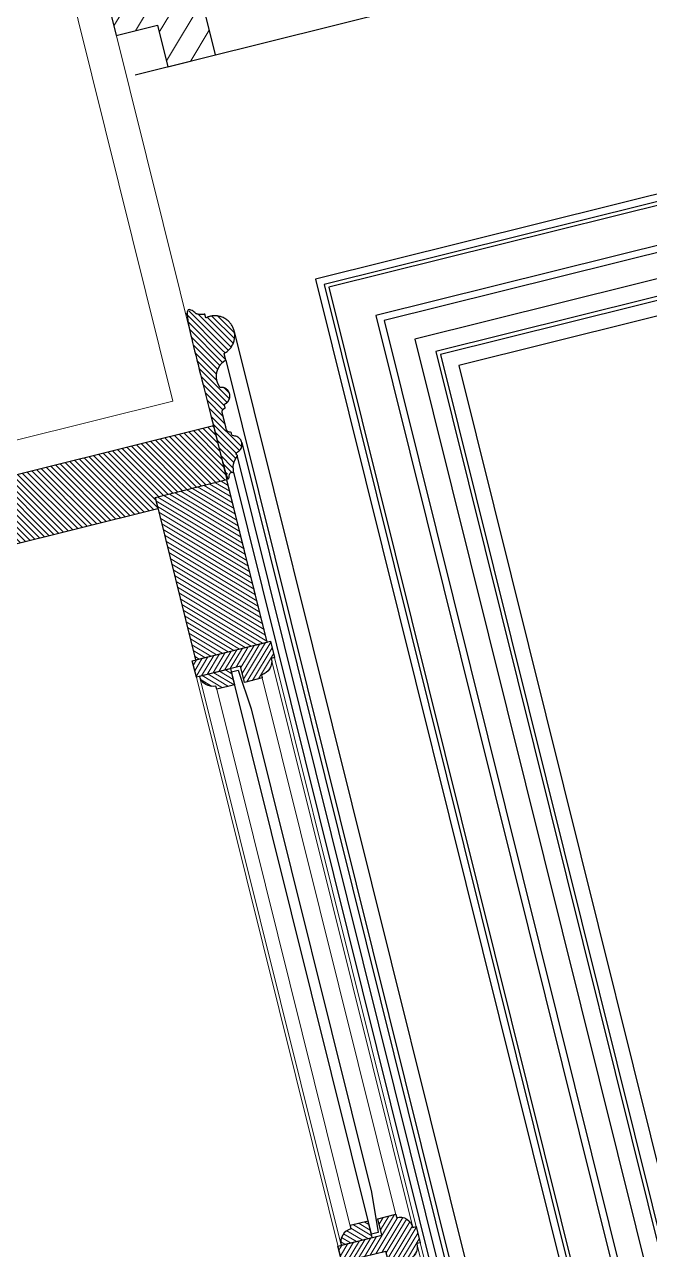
# Model space of a CAD drawing. Header units: inches. Extents: x 122939 to 389145, y 29603 to 529479.
# Drawn here: x 350154 to 350526, y 510553 to 511283 of the extents above; entities that cross this region are included whole.
import ezdxf

# ---------------------------------------------------------------- set-up
doc = ezdxf.new("R2010")
doc.units = ezdxf.units.IN
doc.header["$MEASUREMENT"] = 0
doc.layers.add('GRC', color=41, linetype='Continuous', lineweight=0)
doc.layers.add('GRC Hatch', color=253, linetype='Continuous', lineweight=0)
doc.layers.add('gypsum', color=31, linetype='Continuous')
pattern_1 = [(135, (-7074.547, -759.3316), (-1.76776695, -1.76776695), [])]

# ---------------------------------------------------------------- blocks, each defined once
blk = doc.blocks.new('ceil003')
at = {"layer": 'GRC Hatch'}
h = blk.add_hatch(dxfattribs=at)
h.set_pattern_fill('ANSI31', color=256, scale=100, angle=-13.97142)
h.set_pattern_definition([(45, (-113572.45, -29017.02), (-8.8388348, 8.8388348), [])])
edge = h.paths.add_edge_path()
edge.add_line((-1965.72, -355.27), (-1965.72, -330))
edge.add_line((-1965.72, -330), (-2154.83, -330))
edge.add_line((-2154.83, -330), (-2154.83, -544.56))
edge.add_line((-2154.83, -544.56), (-2129.56, -544.56))
edge.add_line((-2129.56, -544.56), (-2129.56, -570))
edge.add_line((-2129.56, -570), (-2100.34, -570))
edge.add_line((-2100.34, -570), (-2100.34, -544.43))
edge.add_line((-2100.34, -544.43), (-2081.09, -544.43))
edge.add_line((-2081.09, -544.43), (-2081.21, -527.8))
edge.add_arc((-2078.6, -485.6), 42.28, -93.53773, -12.21565)
edge.add_arc((-1990.42, -506.45), 48.34, 137.15627, 165.74523, ccw=False)
edge.add_arc((-1994.73, -503.52), 43.2, 87.94483, 136.11599, ccw=False)
edge.add_line((-1993.19, -460.36), (-1993.08, -441.67))
edge.add_arc((-1990.31, -402), 39.77, -93.98657, -0.80743)
edge.add_arc((-1927.52, -402.8), 23.03, 150.24248, 179.38094, ccw=False)
edge.add_arc((-1934.97, -399.3), 14.83, 87.1296, 147.69483, ccw=False)
edge.add_line((-1934.23, -384.49), (-1934.23, -355.27))
edge.add_line((-1934.23, -355.27), (-1965.72, -355.27))
at = {"layer": 'gypsum', "elevation": 0}
blk.add_lwpolyline([(-1965.72, -355.27), (-1965.72, -330), (-2154.83, -330), (-2154.83, -544.56), (-2129.56, -544.56), (-2129.56, -570), (-2100.34, -570), (-2100.34, -544.43), (-2081.09, -544.43), (-2081.21, -527.8, 0.370517), (-2037.28, -494.55, -0.125394), (-2025.87, -473.58, -0.213337), (-1993.19, -460.36), (-1993.08, -441.67, 0.43056), (-1950.54, -402.56, -0.12783), (-1947.51, -391.38, -0.270594), (-1934.23, -384.49), (-1934.23, -355.27)], format="xyb", close=True, dxfattribs=at)
blk = doc.blocks.new('A$Cbb0e4884')
at = {"lineweight": 0}
h = blk.add_hatch(dxfattribs=at)
h.set_pattern_fill('ANSI31', color=8, scale=20, angle=90)
h.set_pattern_definition(pattern_1)
edge = h.paths.add_edge_path()
edge.add_line((15, 2567), (15, 2467))
edge.add_line((15, 2467), (59, 2467))
edge.add_line((59, 2467), (59, 2566.56))
edge.add_line((59, 2566.56), (15, 2566.56))
h = blk.add_hatch(dxfattribs=at)
h.set_pattern_fill('ANSI31', color=8, scale=20)
h.set_pattern_definition([(45, (-7074.547, -759.3316), (-1.76776695, 1.76776695), [])])
h.paths.add_polyline_path([(51, 2447), (51, 2449, 0.414214), (59, 2457), (61, 2457), (61, 2467), (13, 2467), (13, 2457), (40, 2457), (40, 2447)])
h = blk.add_hatch(dxfattribs=at)
h.set_pattern_fill('ANSI31', color=8, scale=20, angle=90)
h.set_pattern_definition(pattern_1)
h.paths.add_polyline_path([(34, 2447), (34, 2457), (15, 2457, 0.414214), (23, 2449), (23, 2447)])
h = blk.add_hatch(dxfattribs=at)
h.set_pattern_fill('ANSI31', color=8, scale=20)
h.set_pattern_definition([(45, (-6827.047, -870.9916), (-1.76776695, 1.76776695), [])])
edge = h.paths.add_edge_path()
edge.add_line((13, 2097.84), (40, 2097.84))
edge.add_line((40, 2097.84), (40, 2087.84))
edge.add_line((40, 2087.84), (51, 2087.84))
edge.add_line((51, 2087.84), (51, 2089.84))
edge.add_arc((51, 2097.84), 8, 270, 360)
edge.add_line((59, 2097.84), (61, 2097.84))
edge.add_line((61, 2097.84), (61, 2107.84))
edge.add_line((61, 2107.84), (59, 2107.84))
edge.add_arc((51, 2107.84), 8, 360, 450)
edge.add_line((51, 2115.84), (51, 2117.84))
edge.add_line((51, 2117.84), (40, 2117.84))
edge.add_line((40, 2117.84), (40, 2107.84))
edge.add_line((40, 2107.84), (13, 2107.84))
edge.add_line((13, 2107.84), (13, 2097.84))
h = blk.add_hatch(dxfattribs=at)
h.set_pattern_fill('ANSI31', color=8, scale=20, angle=90)
h.set_pattern_definition([(135, (-6827.047, -870.9916), (-1.76776695, -1.76776695), [])])
edge = h.paths.add_edge_path()
edge.add_line((15, 2107.84), (34, 2107.84))
edge.add_line((34, 2107.84), (34, 2117.84))
edge.add_line((34, 2117.84), (23, 2117.84))
edge.add_line((23, 2117.84), (23, 2115.84))
edge.add_arc((23, 2107.84), 8, 450, 540)
at = {"color": 8, "lineweight": 0}
for p, q in [((13, 312.04), (13, 2457, 0)), ((15, 2457, 0), (15, 2107.84, 0)), ((59, 2457, 0), (59, 2107.84, 0)), ((61, 312.04), (61, 2457, 0)), ((23, 2447, 0), (23, 2115.84, 0)), ((51, 2447, 0), (51, 2115.84, 0)), ((59, 2097.84, 0), (59, 1748.68))]:
    blk.add_line(p, q, dxfattribs=at)
at = {"color": 8, "lineweight": -2, "elevation": 0}
blk.add_lwpolyline([(15, 2567), (15, 2467), (59, 2467), (59, 2566.56), (15, 2566.56)], dxfattribs=at)
for points in [[(13, 2457), (13, 2467), (61, 2467), (61, 2457), (59, 2457, -0.414214), (51, 2449), (51, 2447), (40, 2447), (40, 2457), (13, 2457)], [(15, 2457), (34, 2457), (34, 2447), (23, 2447), (23, 2449, -0.414214), (15, 2457, 1)], [(15, 2107.84), (34, 2107.84), (34, 2117.84), (23, 2117.84), (23, 2115.84, 0.414214), (15, 2107.84, -1)]]:
    blk.add_lwpolyline(points, format="xyb", dxfattribs=at)
at = {"color": 8, "elevation": 0}
blk.add_lwpolyline([(40.17, 2134.09), (38.17, 2109.84), (34.17, 2109.84), (34.17, 2455), (38.17, 2455), (40.17, 2430.75)], close=True, dxfattribs=at)
at = {"color": 8, "lineweight": -2, "elevation": 0}
blk.add_lwpolyline([(13, 2107.84), (40, 2107.84), (40, 2117.84), (51, 2117.84), (51, 2115.84, -0.414214), (59, 2107.84), (61, 2107.84), (61, 2097.84), (59, 2097.84, -0.414214), (51, 2089.84), (51, 2087.84), (40, 2087.84), (40, 2097.84), (13, 2097.84)], format="xyb", close=True, dxfattribs=at)

msp = doc.modelspace()

# ---------------------------------------------------------------- hatches: boundary and pattern name
at = {"lineweight": 0}
h = msp.add_hatch(dxfattribs=at)
h.set_pattern_fill('ANSI31', color=8, scale=20, angle=90)
h.set_pattern_definition([(135, (-766.9477, -5029.3828), (-1.767766953, -1.767766953), [])])
edge = h.paths.add_edge_path()
edge.add_line((350278.25, 511016.039), (350273.538, 511014.867))
edge.add_line((350273.538, 511014.867), (350249.395, 511111.908))
edge.add_line((350249.395, 511111.908), (350253.846, 511113.016))
edge.add_line((350253.846, 511113.016), (350253.873, 511112.913))
edge.add_line((350253.873, 511112.913), (350253.905, 511112.811))
edge.add_line((350253.905, 511112.811), (350253.94, 511112.71))
edge.add_line((350253.94, 511112.71), (350253.979, 511112.611))
edge.add_line((350253.979, 511112.611), (350254.022, 511112.512))
edge.add_line((350254.022, 511112.512), (350254.068, 511112.415))
edge.add_line((350254.068, 511112.415), (350254.118, 511112.319))
edge.add_line((350254.118, 511112.319), (350254.172, 511112.225))
edge.add_line((350254.172, 511112.225), (350254.229, 511112.132))
edge.add_line((350254.229, 511112.132), (350254.29, 511112.04))
edge.add_line((350254.29, 511112.04), (350254.355, 511111.95))
edge.add_line((350254.355, 511111.95), (350254.423, 511111.862))
edge.add_line((350254.423, 511111.862), (350254.494, 511111.775))
edge.add_line((350254.494, 511111.775), (350254.569, 511111.69))
edge.add_line((350254.569, 511111.69), (350254.647, 511111.607))
edge.add_line((350254.647, 511111.607), (350254.729, 511111.525))
edge.add_line((350254.729, 511111.525), (350254.814, 511111.445))
edge.add_line((350254.814, 511111.445), (350254.902, 511111.368))
edge.add_line((350254.902, 511111.368), (350254.994, 511111.292))
edge.add_line((350254.994, 511111.292), (350255.088, 511111.218))
edge.add_line((350255.088, 511111.218), (350255.186, 511111.146))
edge.add_line((350255.186, 511111.146), (350255.286, 511111.076))
edge.add_line((350255.286, 511111.076), (350255.39, 511111.009))
edge.add_line((350255.39, 511111.009), (350255.496, 511110.943))
edge.add_line((350255.496, 511110.943), (350255.605, 511110.88))
edge.add_line((350255.605, 511110.88), (350255.717, 511110.819))
edge.add_line((350255.717, 511110.819), (350255.832, 511110.76))
edge.add_line((350255.832, 511110.76), (350255.949, 511110.704))
edge.add_line((350255.949, 511110.704), (350256.069, 511110.65))
edge.add_line((350256.069, 511110.65), (350256.191, 511110.598))
edge.add_line((350256.191, 511110.598), (350256.316, 511110.549))
edge.add_line((350256.316, 511110.549), (350256.443, 511110.502))
edge.add_line((350256.443, 511110.502), (350256.573, 511110.457))
edge.add_line((350256.573, 511110.457), (350256.704, 511110.415))
edge.add_line((350256.704, 511110.415), (350256.838, 511110.376))
edge.add_line((350256.838, 511110.376), (350256.973, 511110.339))
edge.add_line((350256.973, 511110.339), (350257.111, 511110.305))
edge.add_line((350257.111, 511110.305), (350257.25, 511110.273))
edge.add_line((350257.25, 511110.273), (350257.391, 511110.244))
edge.add_line((350257.391, 511110.244), (350257.534, 511110.217))
edge.add_line((350257.534, 511110.217), (350257.679, 511110.193))
edge.add_line((350257.679, 511110.193), (350257.825, 511110.172))
edge.add_line((350257.825, 511110.172), (350257.972, 511110.154))
edge.add_line((350257.972, 511110.154), (350258.121, 511110.138))
edge.add_line((350258.121, 511110.138), (350258.271, 511110.125))
edge.add_line((350258.271, 511110.125), (350258.422, 511110.114))
edge.add_line((350258.422, 511110.114), (350258.574, 511110.106))
edge.add_line((350258.574, 511110.106), (350258.727, 511110.101))
edge.add_line((350258.727, 511110.101), (350258.881, 511110.099))
edge.add_line((350258.881, 511110.099), (350259.036, 511110.099))
edge.add_line((350259.036, 511110.099), (350259.192, 511110.102))
edge.add_line((350259.192, 511110.102), (350259.348, 511110.108))
edge.add_line((350259.348, 511110.108), (350259.504, 511110.116))
edge.add_line((350259.504, 511110.116), (350259.661, 511110.127))
edge.add_line((350259.661, 511110.127), (350259.819, 511110.141))
edge.add_line((350259.819, 511110.141), (350259.976, 511110.157))
edge.add_line((350259.976, 511110.157), (350260.134, 511110.177))
edge.add_line((350260.134, 511110.177), (350260.292, 511110.198))
edge.add_line((350260.292, 511110.198), (350260.449, 511110.223))
edge.add_line((350260.449, 511110.223), (350260.607, 511110.25))
edge.add_line((350260.607, 511110.25), (350260.764, 511110.28))
edge.add_line((350260.764, 511110.28), (350260.921, 511110.312))
edge.add_line((350260.921, 511110.312), (350261.077, 511110.347))
edge.add_line((350261.077, 511110.347), (350261.233, 511110.384))
edge.add_line((350261.233, 511110.384), (350261.794, 511108.129))
edge.add_arc((350267.13, 511097.516), 11.879, -62.082604, 116.687628, ccw=False)
edge.add_line((350272.691, 511087.019), (350273.683, 511083.034))
edge.add_arc((350279.29, 511073.357), 11.184, 120.087182, 216.426083)
edge.add_arc((350271.001, 511061.612), 5.153, 290.015519, 457.927092, ccw=False)
edge.add_line((350272.765, 511056.77), (350273.339, 511054.462))
edge.add_line((350273.339, 511054.462), (350273.144, 511054.405))
edge.add_line((350273.144, 511054.405), (350272.951, 511054.329))
edge.add_line((350272.951, 511054.329), (350272.765, 511054.237))
edge.add_line((350272.765, 511054.237), (350272.586, 511054.127))
edge.add_line((350272.586, 511054.127), (350272.417, 511054.003))
edge.add_line((350272.417, 511054.003), (350272.26, 511053.864))
edge.add_line((350272.26, 511053.864), (350272.116, 511053.712))
edge.add_line((350272.116, 511053.712), (350271.988, 511053.55))
edge.add_line((350271.988, 511053.55), (350271.876, 511053.38))
edge.add_line((350271.876, 511053.38), (350271.778, 511053.202))
edge.add_line((350271.778, 511053.202), (350271.696, 511053.012))
edge.add_line((350271.696, 511053.012), (350271.629, 511052.815))
edge.add_line((350271.629, 511052.815), (350271.58, 511052.611))
edge.add_line((350271.58, 511052.611), (350271.549, 511052.403))
edge.add_line((350271.549, 511052.403), (350271.536, 511052.194))
edge.add_line((350271.536, 511052.194), (350271.542, 511051.985))
edge.add_line((350271.542, 511051.985), (350271.565, 511051.78))
edge.add_line((350271.565, 511051.78), (350271.606, 511051.581))
edge.add_line((350271.606, 511051.581), (350274.016, 511041.895))
edge.add_line((350274.016, 511041.895), (350274.073, 511041.7))
edge.add_line((350274.073, 511041.7), (350274.148, 511041.507))
edge.add_line((350274.148, 511041.507), (350274.241, 511041.321))
edge.add_line((350274.241, 511041.321), (350274.35, 511041.142))
edge.add_line((350274.35, 511041.142), (350274.475, 511040.973))
edge.add_line((350274.475, 511040.973), (350274.614, 511040.816))
edge.add_line((350274.614, 511040.816), (350274.766, 511040.672))
edge.add_line((350274.766, 511040.672), (350274.927, 511040.544))
edge.add_line((350274.927, 511040.544), (350275.097, 511040.432))
edge.add_line((350275.097, 511040.432), (350275.276, 511040.334))
edge.add_line((350275.276, 511040.334), (350275.465, 511040.251))
edge.add_line((350275.465, 511040.251), (350275.663, 511040.185))
edge.add_line((350275.663, 511040.185), (350275.867, 511040.135))
edge.add_line((350275.867, 511040.135), (350276.075, 511040.104))
edge.add_line((350276.075, 511040.104), (350276.284, 511040.092))
edge.add_line((350276.284, 511040.092), (350276.492, 511040.097))
edge.add_line((350276.492, 511040.097), (350276.697, 511040.121))
edge.add_line((350276.697, 511040.121), (350276.897, 511040.162))
edge.add_line((350276.897, 511040.162), (350277.471, 511037.854))
edge.add_line((350277.471, 511037.854), (350277.772, 511037.887))
edge.add_line((350277.772, 511037.887), (350278.081, 511037.903))
edge.add_line((350278.081, 511037.903), (350278.397, 511037.899))
edge.add_line((350278.397, 511037.899), (350278.717, 511037.876))
edge.add_line((350278.717, 511037.876), (350279.04, 511037.832))
edge.add_line((350279.04, 511037.832), (350279.364, 511037.766))
edge.add_line((350279.364, 511037.766), (350279.686, 511037.679))
edge.add_line((350279.686, 511037.679), (350280.006, 511037.57))
edge.add_line((350280.006, 511037.57), (350280.32, 511037.439))
edge.add_line((350280.32, 511037.439), (350280.627, 511037.287))
edge.add_line((350280.627, 511037.287), (350280.923, 511037.114))
edge.add_line((350280.923, 511037.114), (350281.208, 511036.921))
edge.add_line((350281.208, 511036.921), (350281.479, 511036.711))
edge.add_line((350281.479, 511036.711), (350281.735, 511036.483))
edge.add_line((350281.735, 511036.483), (350281.973, 511036.24))
edge.add_line((350281.973, 511036.24), (350282.194, 511035.984))
edge.add_line((350282.194, 511035.984), (350282.395, 511035.717))
edge.add_line((350282.395, 511035.717), (350282.577, 511035.441))
edge.add_line((350282.577, 511035.441), (350282.738, 511035.158))
edge.add_line((350282.738, 511035.158), (350282.879, 511034.87))
edge.add_line((350282.879, 511034.87), (350283, 511034.578))
edge.add_line((350283, 511034.578), (350283.101, 511034.286))
edge.add_line((350283.101, 511034.286), (350283.183, 511033.994))
edge.add_line((350283.183, 511033.994), (350283.247, 511033.698))
edge.add_line((350283.247, 511033.698), (350283.295, 511033.393))
edge.add_line((350283.295, 511033.393), (350283.325, 511033.079))
edge.add_line((350283.325, 511033.079), (350283.335, 511032.758))
edge.add_line((350283.335, 511032.758), (350283.325, 511032.432))
edge.add_line((350283.325, 511032.432), (350283.294, 511032.103))
edge.add_line((350283.294, 511032.103), (350283.242, 511031.773))
edge.add_line((350283.242, 511031.773), (350283.167, 511031.444))
edge.add_line((350283.167, 511031.444), (350283.07, 511031.117))
edge.add_line((350283.07, 511031.117), (350282.951, 511030.797))
edge.add_line((350282.951, 511030.797), (350282.81, 511030.483))
edge.add_line((350282.81, 511030.483), (350282.648, 511030.18))
edge.add_line((350282.648, 511030.18), (350282.467, 511029.888))
edge.add_line((350282.467, 511029.888), (350282.268, 511029.61))
edge.add_line((350282.268, 511029.61), (350282.052, 511029.347))
edge.add_line((350282.052, 511029.347), (350281.821, 511029.101))
edge.add_line((350281.821, 511029.101), (350281.576, 511028.873))
edge.add_line((350281.576, 511028.873), (350281.321, 511028.663))
edge.add_line((350281.321, 511028.663), (350281.056, 511028.473))
edge.add_line((350281.056, 511028.473), (350280.784, 511028.302))
edge.add_line((350280.784, 511028.302), (350280.507, 511028.151))
edge.add_line((350280.507, 511028.151), (350280.227, 511028.02))
edge.add_line((350280.227, 511028.02), (350279.946, 511027.908))
edge.add_line((350279.946, 511027.908), (350280.52, 511025.601))
edge.add_line((350280.52, 511025.601), (350280.153, 511025.15))
edge.add_line((350280.153, 511025.15), (350279.807, 511024.674))
edge.add_line((350279.807, 511024.674), (350279.484, 511024.174))
edge.add_line((350279.484, 511024.174), (350279.187, 511023.653))
edge.add_line((350279.187, 511023.653), (350278.919, 511023.111))
edge.add_line((350278.919, 511023.111), (350278.679, 511022.553))
edge.add_line((350278.679, 511022.553), (350278.472, 511021.979))
edge.add_line((350278.472, 511021.979), (350278.297, 511021.393))
edge.add_line((350278.297, 511021.393), (350278.155, 511020.797))
edge.add_line((350278.155, 511020.797), (350278.048, 511020.195))
edge.add_line((350278.048, 511020.195), (350277.976, 511019.589))
edge.add_line((350277.976, 511019.589), (350277.939, 511018.982))
edge.add_line((350277.939, 511018.982), (350277.936, 511018.378))
edge.add_line((350277.936, 511018.378), (350277.966, 511017.779))
edge.add_line((350277.966, 511017.779), (350278.03, 511017.188))
edge.add_line((350278.03, 511017.188), (350278.125, 511016.607))
edge.add_line((350278.125, 511016.607), (350278.25, 511016.039))
h = msp.add_hatch(dxfattribs=at)
h.set_pattern_fill('ANSI31', color=8, scale=20, angle=90)
h.set_pattern_definition([(135, (-810.5832, -5040.2526), (-1.767766953, -1.767766953), [])])
h.paths.add_polyline_path([(350266.284, 511043.978), (350274.32, 511011.681), (350231.621, 511001.058), (350233.243, 510994.539), (349809.566, 510889.114), (349799.909, 510927.93)])

# ---------------------------------------------------------------- linework, layer by layer
at = {"layer": 'gypsum'}
for p, q in [((350278.745, 511100.004, -0.002), (350894.054, 508626.882, -0.005)), ((350273.682, 511083.034, -0.002), (350885.31, 508624.706, -0.007)), ((350283.183, 511033.994, -0.002), (350861.144, 508710.728, -0.006)), ((350280.521, 511025.602, -0.002), (350855.111, 508716.139, -0.006)), ((350278.181, 511016.333, 0), (350849.942, 508718.246, -0.006))]:
    msp.add_line(p, q, dxfattribs=at)
at = {"layer": 'gypsum', "lineweight": 0, "ltscale": 5}
msp.add_line((350265.496, 511047.147, -0.002), (350297.609, 510918.256, -0.002), dxfattribs=at)
at = {"layer": 'gypsum'}
for points, elevation in [([(350219.735, 511252.927), (354363.318, 512283.843)], 0), ([(350266.284, 511043.978), (350274.32, 511011.681), (350231.621, 511001.058), (350233.243, 510994.539), (349809.566, 510889.114), (349799.909, 510927.93), (350266.284, 511043.978)], -0.002)]:
    msp.add_lwpolyline(points, dxfattribs=dict(at, elevation=elevation))
at = {"layer": 'gypsum', "lineweight": 0, "ltscale": 5, "elevation": -0.002}
for points in [[(350156.681, 511484.556), (350266.288, 511043.964), (349799.909, 510927.93), (349659.196, 511493.547)], [(350137.272, 511479.727), (350242.051, 511058.544), (349814.488, 510952.167), (349678.604, 511498.375)]]:
    msp.add_lwpolyline(points, dxfattribs=at)
at = {"layer": 'gypsum', "elevation": 0.001}
for points in [[(350734.658, 509492.827), (351357.674, 509647.833), (350950.044, 511286.229), (350327.028, 511131.223)], [(350737.819, 509498.083), (351352.418, 509650.995), (350946.883, 511280.973), (350332.283, 511128.062)], [(350739.513, 509500.9), (351349.602, 509652.689), (350945.189, 511278.157), (350335.1, 511126.367)], [(350756.365, 509528.914), (351321.588, 509669.54), (350928.337, 511250.143), (350363.114, 511109.516)], [(350759.358, 509533.89), (351316.612, 509672.534), (350925.344, 511245.166), (350368.09, 511106.522)], [(350770.305, 509552.088), (351298.414, 509683.48), (350914.397, 511226.968), (350386.288, 511095.576)], [(350777.777, 509564.509), (351285.993, 509690.952), (350906.925, 511214.548), (350398.709, 511088.104)], [(350779.51, 509567.39), (351283.112, 509692.685), (350905.192, 511211.666), (350401.59, 511086.371)], [(350786.023, 509578.217), (351272.285, 509699.198), (350898.679, 511200.839), (350412.417, 511079.858)]]:
    msp.add_lwpolyline(points, close=True, dxfattribs=at)
at = {"layer": 'gypsum'}
msp.add_rational_spline([(350261.794, 511108.129, -0.002), (350265.526, 511110.005, -0.002), (350272.258, 511109.831, -0.002), (350276.742, 511104.792, -0.002), (350277.685, 511102.964, -0.002), (350280.85, 511096.834, -0.002), (350278.788, 511090.249, -0.002), (350272.691, 511087.019, -0.002), (350273.022, 511085.691, -0.002), (350273.352, 511084.362, -0.002), (350273.683, 511083.034, -0.002), (350270.888, 511081.415, -0.002), (350268.997, 511078.796, -0.002), (350268.34, 511075.633, -0.002), (350267.682, 511072.47, -0.002), (350268.372, 511069.315, -0.002), (350270.291, 511066.716, -0.002), (350273.036, 511067.098, -0.002), (350275.333, 511065.546, -0.002), (350276.002, 511062.856, -0.002), (350276.671, 511060.166, -0.002), (350275.37, 511057.718, -0.002), (350272.765, 511056.77, -0.002), (350272.956, 511056.001, -0.002), (350273.148, 511055.231, -0.002), (350273.339, 511054.462, -0.002), (350272.719, 511054.308, -0.002), (350272.205, 511053.928, -0.002), (350271.876, 511053.38, -0.002), (350271.546, 511052.833, -0.002), (350271.452, 511052.201, -0.002), (350271.606, 511051.581, -0.002), (350272.409, 511048.352, -0.002), (350273.212, 511045.124, -0.002), (350274.016, 511041.895, -0.002), (350274.17, 511041.275, -0.002), (350274.55, 511040.761, -0.002), (350275.097, 511040.432, -0.002), (350275.645, 511040.102, -0.002), (350276.277, 511040.007, -0.002), (350276.897, 511040.162, -0.002), (350277.088, 511039.393, -0.002), (350277.28, 511038.623, -0.002), (350277.471, 511037.854, -0.002), (350280.217, 511038.237, -0.002), (350282.513, 511036.684, -0.002), (350283.183, 511033.994, -0.002), (350283.852, 511031.304, -0.002), (350282.55, 511028.857, -0.002), (350279.946, 511027.908, -0.002), (350280.137, 511027.139, -0.002), (350280.328, 511026.37, -0.002), (350280.52, 511025.601, -0.002), (350278.211, 511022.917, -0.002), (350277.394, 511019.473, -0.002), (350278.25, 511016.039, -0.002), (350276.68, 511015.648, -0.002), (350275.109, 511015.257, -0.002), (350273.538, 511014.867, -0.002), (350265.491, 511047.214, -0.002), (350257.443, 511079.561, -0.002), (350249.395, 511111.908, -0.002), (350250.878, 511112.277, -0.002), (350252.362, 511112.647, -0.002), (350253.846, 511113.016, -0.002), (350254.459, 511110.55, -0.002), (350257.519, 511109.46, -0.002), (350261.233, 511110.384, -0.002), (350261.42, 511109.633, -0.002), (350261.607, 511108.881, -0.002), (350261.794, 511108.129, -0.002)], [1, 0.873715131819, 0.807260537943, 0.933545406124, 1, 0.807260537943, 0.807260537943, 1, 1, 1, 1, 0.941962002808, 0.941962002808, 1, 0.941962002808, 0.941962002808, 1, 0.828935297383, 0.828935297383, 1, 0.828935297383, 0.828935297383, 1, 1, 1, 1, 0.949253021629, 0.949253021629, 1, 0.949253021629, 0.949253021629, 1, 1, 1, 1, 0.949253021629, 0.949253021629, 1, 0.949253021629, 0.949253021629, 1, 1, 1, 1, 0.828935297383, 0.828935297383, 1, 0.828935297383, 0.828935297383, 1, 1, 1, 1, 0.925454229704, 0.925454229704, 1, 1, 1, 1, 1, 1, 1, 1, 1, 1, 0.804737854124, 0.804737854124, 1, 1, 1, 1], degree=3, knots=[0, 0, 0, 0, 1.0221703, 1.5600646, 1.5600646, 1.5600646, 3.1201293, 3.1201293, 3.1201293, 7.2265985, 7.2265985, 7.2265985, 8.0673141, 8.0673141, 8.0673141, 8.9080296, 8.9080296, 8.9080296, 10.3733345, 10.3733345, 10.3733345, 11.8386394, 11.8386394, 11.8386394, 12.8386394, 12.8386394, 12.8386394, 13.6240375, 13.6240375, 13.6240375, 14.4094357, 14.4094357, 14.4094357, 15.4094357, 15.4094357, 15.4094357, 16.1948338, 16.1948338, 16.1948338, 16.980232, 16.980232, 16.980232, 17.980232, 17.980232, 17.980232, 19.4455369, 19.4455369, 19.4455369, 20.9108418, 20.9108418, 20.9108418, 21.9108418, 21.9108418, 21.9108418, 22.8656906, 22.8656906, 22.8656906, 23.8656906, 23.8656906, 23.8656906, 24.8656906, 24.8656906, 24.8656906, 25.8656906, 25.8656906, 25.8656906, 27.4364869, 27.4364869, 27.4364869, 28.4364869, 28.4364869, 28.4364869, 28.4364869], dxfattribs=at)

# ---------------------------------------------------------------- block references
at = {"rotation": 13.97142328298569}
msp.add_blockref('A$Cbb0e4884', (350836.749, 508506.806, -0.002), dxfattribs=at)
at = {"layer": 'GRC', "rotation": 13.9714232829857}
msp.add_blockref('ceil003', (352168.087, 512325.051, 0), dxfattribs=at)

doc.saveas('drawing.dxf')
